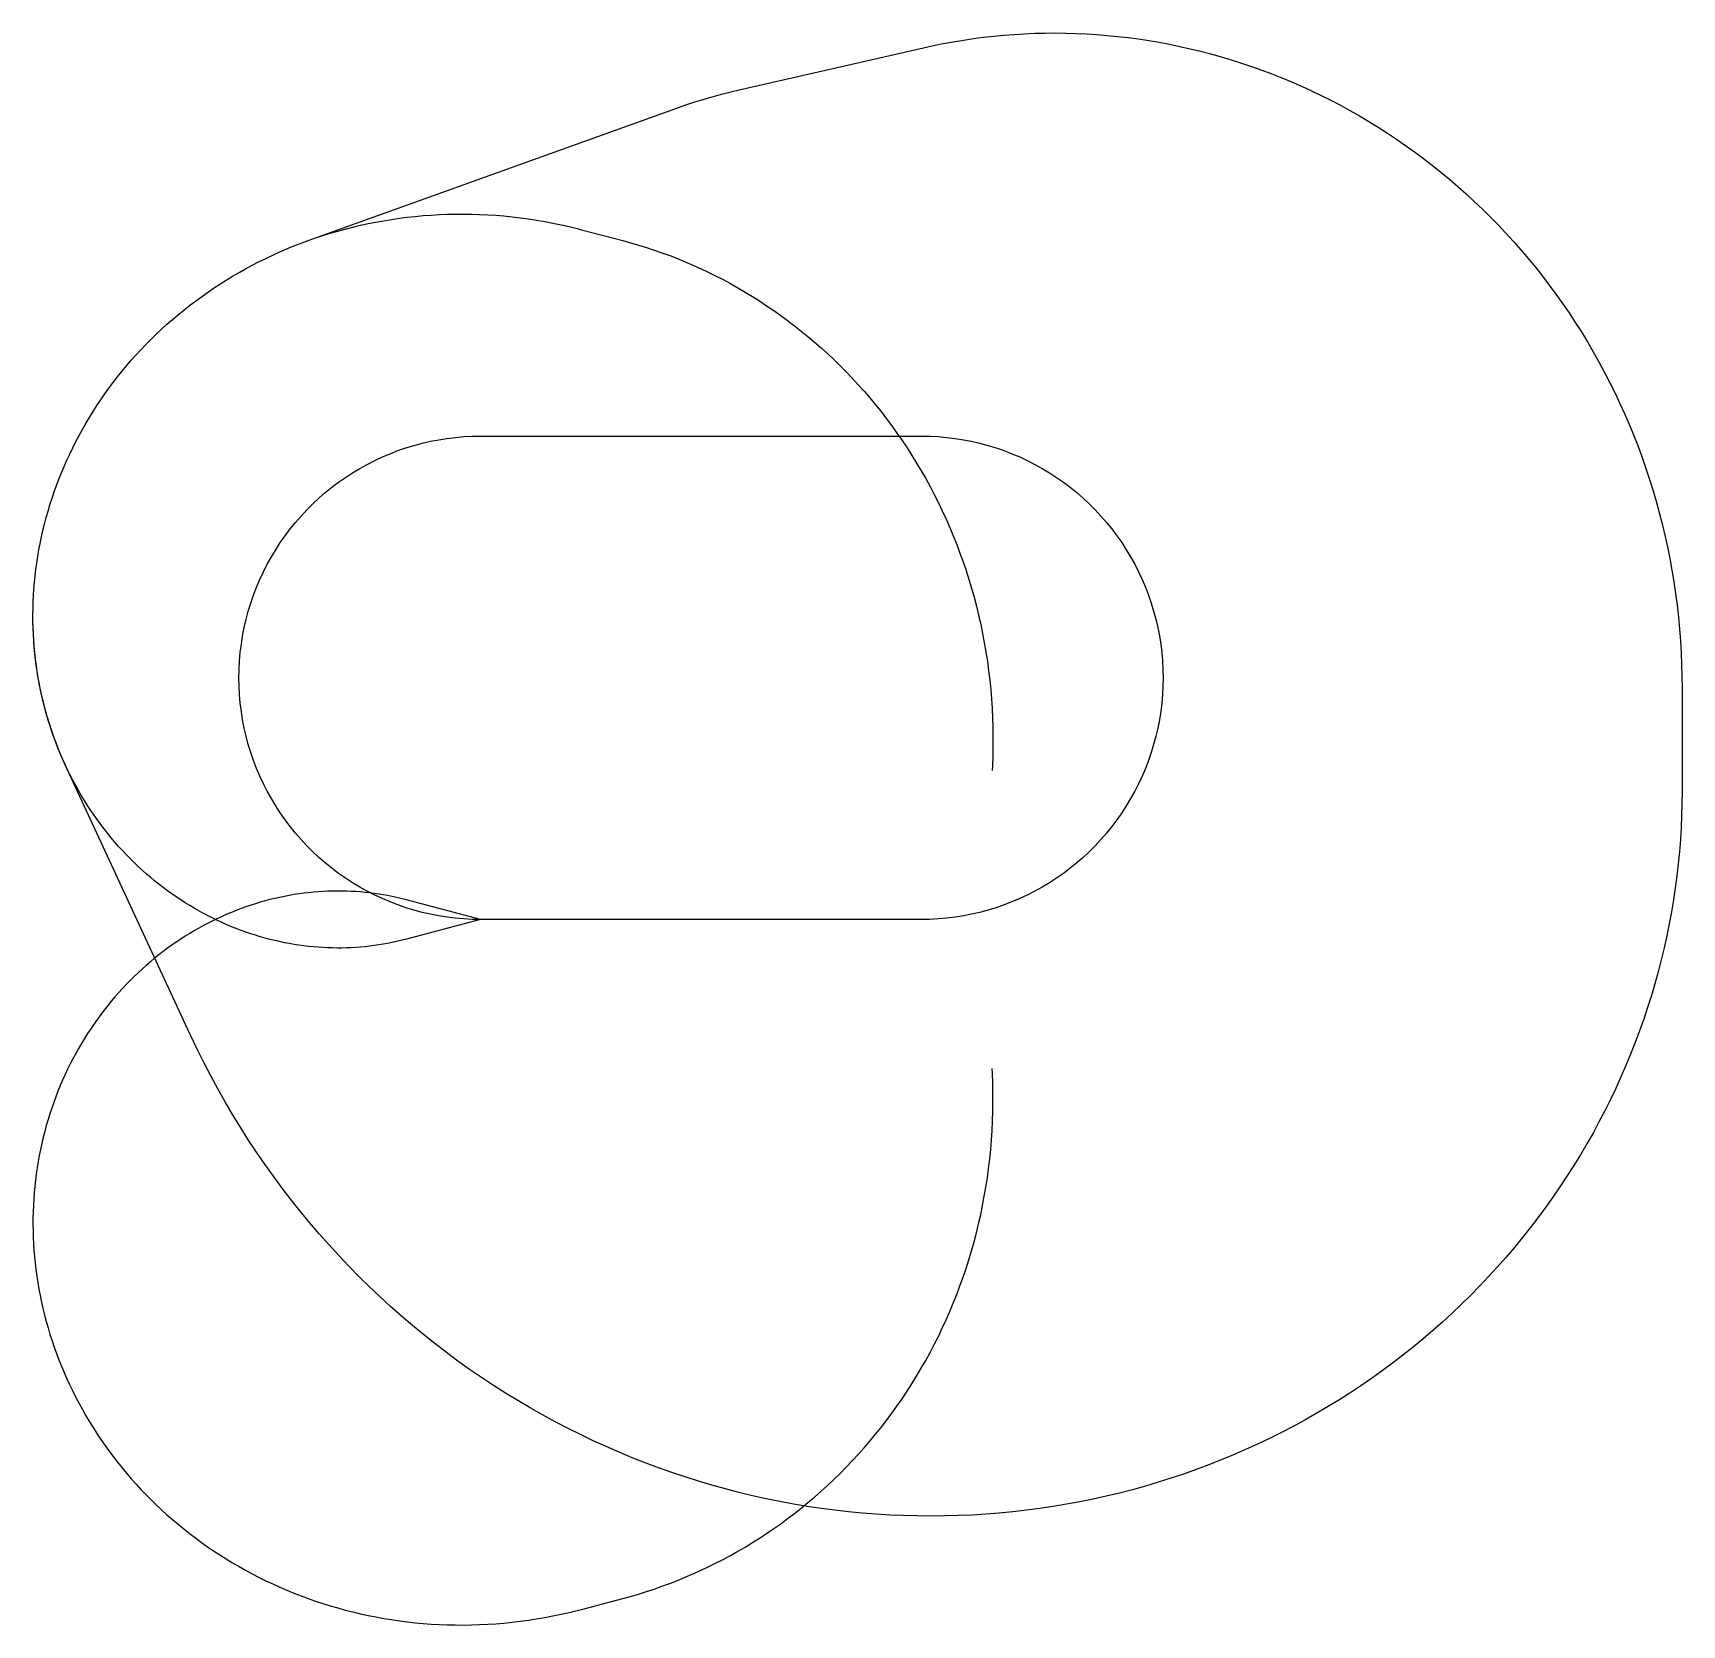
# Model space of a CAD drawing. Header units: metres. Extents: x -9168 to 24605, y -14444 to 18151.
import ezdxf

# ---------------------------------------------------------------- set-up
doc = ezdxf.new("R2010")
doc.units = ezdxf.units.M

msp = doc.modelspace()

# ---------------------------------------------------------------- linework, layer by layer
at = {"layer": 'NorminalTrack', "color": 1}
msp.add_lwpolyline([(0, 0), (0, 0), (-173, 3), (-345, 12), (-517, 27), (-689, 48), (-859, 75), (-1029, 108), (-1197, 147), (-1364, 192), (-1529, 242), (-1693, 298), (-1854, 360), (-2013, 428), (-2170, 501), (-2324, 579), (-2475, 663), (-2623, 752), (-2768, 846), (-2909, 945), (-3047, 1049), (-3181, 1158), (-3312, 1271), (-3438, 1389), (-3560, 1511), (-3678, 1638), (-3791, 1768), (-3900, 1902), (-4004, 2040), (-4103, 2182), (-4197, 2327), (-4286, 2475), (-4370, 2626), (-4448, 2780), (-4521, 2936), (-4589, 3095), (-4651, 3257), (-4707, 3420), (-4758, 3585), (-4802, 3752), (-4841, 3920), (-4874, 4090), (-4901, 4261), (-4922, 4432), (-4937, 4604), (-4946, 4777), (-4949, 4949), (-4946, 5122), (-4937, 5295), (-4922, 5467), (-4901, 5638), (-4874, 5809), (-4841, 5978), (-4802, 6147), (-4758, 6314), (-4707, 6479), (-4651, 6642), (-4589, 6803), (-4521, 6962), (-4448, 7119), (-4370, 7273), (-4286, 7424), (-4197, 7572), (-4103, 7717), (-4004, 7858), (-3900, 7996), (-3791, 8131), (-3678, 8261), (-3560, 8387), (-3438, 8510), (-3312, 8627), (-3181, 8741), (-3047, 8849), (-2909, 8953), (-2768, 9053), (-2623, 9147), (-2475, 9236), (-2324, 9319), (-2170, 9398), (-2013, 9471), (-1854, 9538), (-1693, 9600), (-1529, 9656), (-1364, 9707), (-1197, 9752), (-1029, 9791), (-859, 9823), (-689, 9851), (-517, 9872), (-345, 9887), (-173, 9896), (0, 9899), (0, 9899), (9027, 9899), (9027, 9899), (9199, 9896), (9372, 9887), (9544, 9872), (9716, 9851), (9886, 9823), (10056, 9791), (10224, 9752), (10391, 9707), (10556, 9656), (10720, 9600), (10881, 9538), (11040, 9471), (11196, 9398), (11350, 9319), (11501, 9236), (11649, 9147), (11794, 9053), (11936, 8953), (12074, 8849), (12208, 8741), (12339, 8627), (12465, 8510), (12587, 8387), (12705, 8261), (12818, 8131), (12927, 7996), (13031, 7858), (13130, 7717), (13224, 7572), (13313, 7424), (13397, 7273), (13475, 7119), (13548, 6962), (13616, 6803), (13678, 6642), (13734, 6479), (13784, 6314), (13829, 6147), (13868, 5978), (13901, 5809), (13928, 5638), (13949, 5467), (13964, 5295), (13973, 5122), (13976, 4949), (13973, 4777), (13964, 4604), (13949, 4432), (13928, 4261), (13901, 4090), (13868, 3920), (13829, 3752), (13784, 3585), (13734, 3420), (13678, 3257), (13616, 3095), (13548, 2936), (13475, 2780), (13397, 2626), (13313, 2475), (13224, 2327), (13130, 2182), (13031, 2040), (12927, 1902), (12818, 1768), (12705, 1638), (12587, 1511), (12465, 1389), (12339, 1271), (12208, 1158), (12074, 1049), (11936, 945), (11794, 846), (11649, 752), (11501, 663), (11350, 579), (11196, 501), (11040, 428), (10881, 360), (10720, 298), (10556, 242), (10391, 192), (10224, 147), (10056, 108), (9886, 75), (9716, 48), (9544, 27), (9372, 12), (9199, 3), (9027, 0), (0, 0)], dxfattribs=at)
at = {"layer": 'WindSpiral', "color": 5}
for points in [[(0, 0), (-1547, -408), (-1636, -430), (-1725, -451), (-1815, -471), (-1905, -489), (-1996, -505), (-2088, -520), (-2180, -534), (-2273, -545), (-2367, -556), (-2461, -564), (-2556, -571), (-2651, -577), (-2747, -581), (-2843, -583), (-2939, -583), (-3036, -582), (-3133, -579), (-3231, -574), (-3328, -568), (-3426, -560), (-3525, -550), (-3623, -538), (-3722, -525), (-3820, -510), (-3919, -493), (-4018, -474), (-4117, -453), (-4216, -431), (-4315, -407), (-4414, -381), (-4513, -353), (-4611, -323), (-4710, -292), (-4808, -259), (-4906, -223), (-5004, -186), (-5101, -147), (-5198, -107), (-5295, -64), (-5391, -20), (-5487, 26), (-5583, 74), (-5678, 124), (-5772, 176), (-5866, 230), (-5959, 285), (-6051, 342), (-6143, 401), (-6234, 462), (-6325, 525), (-6414, 589), (-6503, 655), (-6591, 723), (-6678, 793), (-6764, 865), (-6849, 938), (-6933, 1013), (-7016, 1089), (-7097, 1168), (-7178, 1248), (-7258, 1330), (-7336, 1413), (-7414, 1498), (-7490, 1585), (-7564, 1673), (-7638, 1763), (-7710, 1854), (-7781, 1947), (-7850, 2042), (-7918, 2138), (-7984, 2235), (-8049, 2334), (-8113, 2435), (-8174, 2536), (-8235, 2640), (-8293, 2744), (-8350, 2850), (-8405, 2957), (-8459, 3066), (-8511, 3176), (-8561, 3287), (-8609, 3399), (-8656, 3513), (-8700, 3627), (-8743, 3743), (-8784, 3860), (-8823, 3978), (-8860, 4096), (-8895, 4216), (-8928, 4337), (-8958, 4459), (-8987, 4582), (-9014, 4705), (-9039, 4830), (-9062, 4955), (-9082, 5081), (-9101, 5207), (-9117, 5335), (-9131, 5463), (-9143, 5591), (-9152, 5720), (-9160, 5850), (-9165, 5980), (-9168, 6111), (-9168, 6242), (-9167, 6373), (-9163, 6505), (-9156, 6637), (-9148, 6769), (-9137, 6902), (-9123, 7034), (-9108, 7167), (-9090, 7300), (-9069, 7433), (-9046, 7566), (-9021, 7699), (-8994, 7832), (-8964, 7964), (-8931, 8097), (-8896, 8229), (-8859, 8361), (-8820, 8493), (-8777, 8624), (-8733, 8755), (-8686, 8886), (-8637, 9016), (-8585, 9145), (-8531, 9274), (-8475, 9403), (-8416, 9531), (-8355, 9658), (-8291, 9784), (-8225, 9909), (-8157, 10034), (-8086, 10158), (-8013, 10281), (-7938, 10403), (-7860, 10523), (-7780, 10643), (-7697, 10762), (-7613, 10880), (-7526, 10996), (-7437, 11111), (-7345, 11225), (-7252, 11338), (-7156, 11449), (-7058, 11559), (-6958, 11667), (-6856, 11774), (-6751, 11879), (-6645, 11983), (-6536, 12085), (-6426, 12186), (-6313, 12285), (-6198, 12382), (-6082, 12477), (-5963, 12570), (-5843, 12662), (-5720, 12752), (-5596, 12840), (-5470, 12926), (-5342, 13009), (-5212, 13091), (-5081, 13171), (-4948, 13249), (-4813, 13324), (-4677, 13398), (-4539, 13469), (-4399, 13537), (-4258, 13604), (-4116, 13668), (-3972, 13730), (-3826, 13790), (-3679, 13847), (-3531, 13902), (-3531, 13902), (3999, 16607), (4183, 16671), (4369, 16733), (4556, 16791), (4744, 16846), (4934, 16897), (5125, 16946), (5293, 16986), (9070, 17850), (9273, 17894), (9476, 17935), (9680, 17973), (9886, 18007), (10092, 18037), (10300, 18064), (10508, 18087), (10717, 18107), (10926, 18123), (11136, 18135), (11347, 18144), (11558, 18149), (11770, 18151), (11982, 18148), (12195, 18143), (12407, 18133), (12620, 18119), (12833, 18102), (13046, 18081), (13259, 18057), (13472, 18028), (13685, 17996), (13897, 17960), (14109, 17920), (14321, 17877), (14533, 17829), (14744, 17778), (14954, 17723), (15164, 17665), (15373, 17602), (15582, 17536), (15789, 17466), (15996, 17392), (16202, 17315), (16406, 17234), (16610, 17149), (16812, 17061), (17014, 16968), (17213, 16873), (17412, 16773), (17609, 16670), (17805, 16563), (17999, 16453), (18191, 16339), (18382, 16222), (18571, 16101), (18758, 15976), (18944, 15848), (19127, 15717), (19308, 15582), (19488, 15444), (19665, 15303), (19840, 15158), (20012, 15010), (20183, 14858), (20351, 14704), (20516, 14546), (20679, 14385), (20840, 14221), (20998, 14054), (21153, 13884), (21305, 13711), (21455, 13536), (21601, 13357), (21745, 13175), (21886, 12991), (22024, 12804), (22159, 12614), (22291, 12421), (22419, 12226), (22545, 12029), (22667, 11829), (22785, 11626), (22901, 11421), (23013, 11214), (23121, 11004), (23226, 10793), (23328, 10579), (23426, 10363), (23520, 10145), (23611, 9925), (23697, 9703), (23781, 9480), (23860, 9254), (23935, 9027), (24007, 8798), (24075, 8568), (24139, 8336), (24198, 8103), (24254, 7868), (24306, 7632), (24354, 7394), (24398, 7156), (24437, 6916), (24473, 6676), (24504, 6434), (24531, 6192), (24554, 5948), (24573, 5704), (24587, 5460), (24597, 5214), (24603, 4968), (24605, 4750), (24605, 2626), (24603, 2380), (24596, 2133), (24586, 1885), (24571, 1638), (24551, 1391), (24527, 1143), (24499, 896), (24467, 649), (24430, 402), (24388, 155), (24343, -91), (24293, -337), (24238, -582), (24180, -827), (24116, -1071), (24049, -1314), (23977, -1556), (23901, -1798), (23821, -2038), (23736, -2278), (23647, -2516), (23553, -2753), (23456, -2989), (23354, -3223), (23248, -3456), (23138, -3687), (23023, -3917), (22904, -4145), (22782, -4371), (22655, -4595), (22524, -4818), (22389, -5038), (22249, -5256), (22106, -5473), (21959, -5687), (21808, -5898), (21653, -6108), (21494, -6315), (21332, -6519), (21165, -6721), (20995, -6920), (20821, -7117), (20644, -7311), (20463, -7501), (20278, -7689), (20090, -7874), (19898, -8056), (19703, -8235), (19504, -8411), (19303, -8583), (19097, -8752), (18889, -8918), (18678, -9080), (18463, -9239), (18245, -9394), (18025, -9546), (17801, -9694), (17574, -9838), (17345, -9979), (17113, -10115), (16878, -10248), (16641, -10377), (16401, -10502), (16159, -10623), (15914, -10740), (15667, -10852), (15417, -10961), (15166, -11065), (14912, -11165), (14656, -11261), (14398, -11352), (14139, -11439), (13877, -11521), (13614, -11599), (13349, -11673), (13082, -11742), (12814, -11806), (12544, -11866), (12273, -11921), (12001, -11972), (11727, -12017), (11452, -12058), (11177, -12095), (10900, -12126), (10622, -12153), (10344, -12175), (10065, -12192), (9785, -12204), (9505, -12211), (9224, -12214), (8943, -12211), (8661, -12204), (8379, -12192), (8098, -12175), (7816, -12152), (7534, -12125), (7252, -12093), (6971, -12056), (6690, -12014), (6409, -11967), (6128, -11915), (5849, -11858), (5570, -11796), (5291, -11730), (5014, -11658), (4737, -11581), (4462, -11499), (4188, -11413), (3914, -11322), (3642, -11225), (3372, -11124), (3103, -11018), (2835, -10907), (2569, -10792), (2305, -10671), (2042, -10546), (1782, -10416), (1523, -10281), (1266, -10142), (1012, -9998), (760, -9849), (510, -9696), (262, -9539), (17, -9376), (-225, -9210), (-465, -9039), (-702, -8863), (-937, -8683), (-1168, -8499), (-1397, -8311), (-1622, -8118), (-1845, -7921), (-2064, -7721), (-2280, -7516), (-2492, -7307), (-2702, -7094), (-2907, -6877), (-3110, -6656), (-3308, -6432), (-3503, -6204), (-3694, -5972), (-3881, -5737), (-4065, -5498), (-4244, -5255), (-4419, -5009), (-4591, -4760), (-4758, -4508), (-4921, -4252), (-5079, -3993), (-5233, -3732), (-5383, -3467), (-5529, -3199), (-5669, -2928), (-5806, -2655), (-5937, -2379), (-5956, -2340), (-8506, 3165), (-8556, 3276), (-8605, 3388), (-8651, 3502), (-8696, 3616), (-8739, 3732), (-8780, 3848), (-8819, 3966), (-8856, 4085), (-8891, 4205), (-8924, 4326), (-8956, 4447), (-8985, 4570), (-9012, 4693), (-9037, 4818), (-9060, 4943), (-9080, 5069), (-9099, 5195), (-9115, 5322), (-9130, 5450), (-9142, 5579), (-9151, 5708), (-9159, 5837), (-9164, 5968), (-9168, 6098), (-9168, 6210)], [(0, 0), (-1547, -408), (-1636, -430), (-1725, -451), (-1815, -471), (-1905, -489), (-1996, -505), (-2088, -520), (-2180, -534), (-2273, -545), (-2367, -556), (-2461, -564), (-2556, -571), (-2651, -577), (-2747, -581), (-2843, -583), (-2939, -583), (-3036, -582), (-3133, -579), (-3231, -574), (-3328, -568), (-3426, -560), (-3525, -550), (-3623, -538), (-3722, -525), (-3820, -510), (-3919, -493), (-4018, -474), (-4117, -453), (-4216, -431), (-4315, -407), (-4414, -381), (-4513, -353), (-4611, -323), (-4710, -292), (-4808, -259), (-4906, -223), (-5004, -186), (-5101, -147), (-5198, -107), (-5295, -64), (-5391, -20), (-5487, 26), (-5583, 74), (-5678, 124), (-5772, 176), (-5866, 230), (-5959, 285), (-6051, 342), (-6143, 401), (-6234, 462), (-6325, 525), (-6414, 589), (-6503, 655), (-6591, 723), (-6678, 793), (-6764, 865), (-6849, 938), (-6933, 1013), (-7016, 1089), (-7097, 1168), (-7178, 1248), (-7258, 1330), (-7336, 1413), (-7414, 1498), (-7490, 1585), (-7564, 1673), (-7638, 1763), (-7710, 1854), (-7781, 1947), (-7850, 2042), (-7918, 2138), (-7984, 2235), (-8049, 2334), (-8113, 2435), (-8174, 2536), (-8235, 2640), (-8293, 2744), (-8350, 2850), (-8405, 2957), (-8459, 3066), (-8511, 3176), (-8561, 3287), (-8609, 3399), (-8656, 3513), (-8700, 3627), (-8743, 3743), (-8784, 3860), (-8823, 3978), (-8860, 4096), (-8895, 4216), (-8928, 4337), (-8958, 4459), (-8987, 4582), (-9014, 4705), (-9039, 4830), (-9062, 4955), (-9082, 5081), (-9101, 5207), (-9117, 5335), (-9131, 5463), (-9143, 5591), (-9152, 5720), (-9160, 5850), (-9165, 5980), (-9168, 6111), (-9168, 6242), (-9167, 6373), (-9163, 6505), (-9156, 6637), (-9148, 6769), (-9137, 6902), (-9123, 7034), (-9108, 7167), (-9090, 7300), (-9069, 7433), (-9046, 7566), (-9021, 7699), (-8994, 7832), (-8964, 7964), (-8931, 8097), (-8896, 8229), (-8859, 8361), (-8820, 8493), (-8777, 8624), (-8733, 8755), (-8686, 8886), (-8637, 9016), (-8585, 9145), (-8531, 9274), (-8475, 9403), (-8416, 9531), (-8355, 9658), (-8291, 9784), (-8225, 9909), (-8157, 10034), (-8086, 10158), (-8013, 10281), (-7938, 10403), (-7860, 10523), (-7780, 10643), (-7697, 10762), (-7613, 10880), (-7526, 10996), (-7437, 11111), (-7345, 11225), (-7252, 11338), (-7156, 11449), (-7058, 11559), (-6958, 11667), (-6856, 11774), (-6751, 11879), (-6645, 11983), (-6536, 12085), (-6426, 12186), (-6313, 12285), (-6198, 12382), (-6082, 12477), (-5963, 12570), (-5843, 12662), (-5720, 12752), (-5596, 12840), (-5470, 12926), (-5342, 13009), (-5212, 13091), (-5081, 13171), (-4948, 13249), (-4813, 13324), (-4677, 13398), (-4539, 13469), (-4399, 13537), (-4258, 13604), (-4116, 13668), (-3972, 13730), (-3826, 13790), (-3679, 13847), (-3531, 13902), (-3382, 13954), (-3231, 14004), (-3079, 14051), (-2926, 14095), (-2772, 14137), (-2617, 14177), (-2460, 14214), (-2303, 14248), (-2145, 14279), (-1985, 14308), (-1825, 14334), (-1665, 14358), (-1503, 14378), (-1341, 14396), (-1178, 14411), (-1014, 14423), (-850, 14433), (-685, 14439), (-520, 14443), (-354, 14444), (-188, 14441), (-22, 14436), (145, 14428), (311, 14418), (478, 14404), (645, 14387), (812, 14367), (980, 14344), (1147, 14319), (1314, 14290), (1481, 14258), (1647, 14224), (1814, 14186), (1980, 14146), (2066, 14123), (2911, 13901), (3072, 13857), (3233, 13810), (3394, 13760), (3554, 13707), (3714, 13651), (3873, 13592), (4031, 13531), (4189, 13466), (4346, 13399), (4502, 13329), (4657, 13255), (4811, 13179), (4964, 13101), (5116, 13019), (5266, 12934), (5416, 12847), (5565, 12757), (5712, 12664), (5858, 12568), (6002, 12470), (6145, 12369), (6287, 12265), (6427, 12158), (6565, 12049), (6702, 11937), (6838, 11823), (6971, 11706), (7103, 11586), (7233, 11464), (7361, 11339), (7487, 11212), (7611, 11082), (7733, 10950), (7853, 10816), (7971, 10679), (8086, 10539), (8200, 10398), (8311, 10254), (8420, 10108), (8527, 9960), (8631, 9810), (8733, 9657), (8832, 9503), (8929, 9346), (9023, 9188), (9115, 9027), (9204, 8865), (9290, 8701), (9374, 8534), (9455, 8367), (9533, 8197), (9608, 8026), (9681, 7853), (9750, 7678), (9817, 7502), (9881, 7324), (9942, 7145), (9999, 6965), (10054, 6783), (10106, 6600), (10154, 6416), (10199, 6230), (10242, 6044), (10281, 5856), (10316, 5667), (10349, 5477), (10378, 5287), (10404, 5095), (10427, 4903), (10446, 4710), (10462, 4516), (10475, 4321), (10484, 4126), (10490, 3931), (10493, 3735), (10492, 3539), (10488, 3342), (10480, 3145), (10475, 3051)], [(0, 0), (-1547, 408), (-1636, 430), (-1725, 451), (-1815, 471), (-1905, 489), (-1996, 505), (-2088, 520), (-2180, 534), (-2273, 545), (-2367, 556), (-2461, 564), (-2556, 571), (-2651, 577), (-2747, 581), (-2843, 583), (-2939, 583), (-3036, 582), (-3133, 579), (-3231, 574), (-3328, 568), (-3426, 560), (-3525, 550), (-3623, 538), (-3722, 525), (-3820, 510), (-3919, 493), (-4018, 474), (-4117, 453), (-4216, 431), (-4315, 407), (-4414, 381), (-4513, 353), (-4611, 323), (-4710, 292), (-4808, 259), (-4906, 223), (-5004, 186), (-5101, 147), (-5198, 107), (-5295, 64), (-5391, 20), (-5487, -26), (-5583, -74), (-5678, -124), (-5772, -176), (-5866, -230), (-5959, -285), (-6051, -342), (-6143, -401), (-6234, -462), (-6325, -525), (-6414, -589), (-6503, -655), (-6591, -723), (-6678, -793), (-6764, -865), (-6849, -938), (-6933, -1013), (-7016, -1089), (-7097, -1168), (-7178, -1248), (-7258, -1330), (-7336, -1413), (-7414, -1498), (-7490, -1585), (-7564, -1673), (-7638, -1763), (-7710, -1854), (-7781, -1947), (-7850, -2042), (-7918, -2138), (-7984, -2235), (-8049, -2334), (-8113, -2435), (-8174, -2536), (-8235, -2640), (-8293, -2744), (-8350, -2850), (-8405, -2957), (-8459, -3066), (-8511, -3176), (-8561, -3287), (-8609, -3399), (-8656, -3513), (-8700, -3627), (-8743, -3743), (-8784, -3860), (-8823, -3978), (-8860, -4096), (-8895, -4216), (-8928, -4337), (-8958, -4459), (-8987, -4582), (-9014, -4705), (-9039, -4830), (-9062, -4955), (-9082, -5081), (-9101, -5207), (-9117, -5335), (-9131, -5463), (-9143, -5591), (-9152, -5720), (-9160, -5850), (-9165, -5980), (-9168, -6111), (-9168, -6242), (-9167, -6373), (-9163, -6505), (-9156, -6637), (-9148, -6769), (-9137, -6902), (-9123, -7034), (-9108, -7167), (-9090, -7300), (-9069, -7433), (-9046, -7566), (-9021, -7699), (-8994, -7832), (-8964, -7964), (-8931, -8097), (-8896, -8229), (-8859, -8361), (-8820, -8493), (-8777, -8624), (-8733, -8755), (-8686, -8886), (-8637, -9016), (-8585, -9145), (-8531, -9274), (-8475, -9403), (-8416, -9531), (-8355, -9658), (-8291, -9784), (-8225, -9909), (-8157, -10034), (-8086, -10158), (-8013, -10281), (-7938, -10403), (-7860, -10523), (-7780, -10643), (-7697, -10762), (-7613, -10880), (-7526, -10996), (-7437, -11111), (-7345, -11225), (-7252, -11338), (-7156, -11449), (-7058, -11559), (-6958, -11667), (-6856, -11774), (-6751, -11879), (-6645, -11983), (-6536, -12085), (-6426, -12186), (-6313, -12285), (-6198, -12382), (-6082, -12477), (-5963, -12570), (-5843, -12662), (-5720, -12752), (-5596, -12840), (-5470, -12926), (-5342, -13009), (-5212, -13091), (-5081, -13171), (-4948, -13249), (-4813, -13324), (-4677, -13398), (-4539, -13469), (-4399, -13537), (-4258, -13604), (-4116, -13668), (-3972, -13730), (-3826, -13790), (-3679, -13847), (-3531, -13902), (-3382, -13954), (-3231, -14004), (-3079, -14051), (-2926, -14095), (-2772, -14137), (-2617, -14177), (-2460, -14214), (-2303, -14248), (-2145, -14279), (-1985, -14308), (-1825, -14334), (-1665, -14358), (-1503, -14378), (-1341, -14396), (-1178, -14411), (-1014, -14423), (-850, -14433), (-685, -14439), (-520, -14443), (-354, -14444), (-188, -14441), (-22, -14436), (145, -14428), (311, -14418), (478, -14404), (645, -14387), (812, -14367), (980, -14344), (1147, -14319), (1314, -14290), (1481, -14258), (1647, -14224), (1814, -14186), (1980, -14146), (2066, -14123), (2911, -13901), (3072, -13857), (3233, -13810), (3394, -13760), (3554, -13707), (3714, -13651), (3873, -13592), (4031, -13531), (4189, -13466), (4346, -13399), (4502, -13329), (4657, -13255), (4811, -13179), (4964, -13101), (5116, -13019), (5266, -12934), (5416, -12847), (5565, -12757), (5712, -12664), (5858, -12568), (6002, -12470), (6145, -12369), (6287, -12265), (6427, -12158), (6565, -12049), (6702, -11937), (6838, -11823), (6971, -11706), (7103, -11586), (7233, -11464), (7361, -11339), (7487, -11212), (7611, -11082), (7733, -10950), (7853, -10816), (7971, -10679), (8086, -10539), (8200, -10398), (8311, -10254), (8420, -10108), (8527, -9960), (8631, -9810), (8733, -9657), (8832, -9503), (8929, -9346), (9023, -9188), (9115, -9027), (9204, -8865), (9290, -8701), (9374, -8534), (9455, -8367), (9533, -8197), (9608, -8026), (9681, -7853), (9750, -7678), (9817, -7502), (9881, -7324), (9942, -7145), (9999, -6965), (10054, -6783), (10106, -6600), (10154, -6416), (10199, -6230), (10242, -6044), (10281, -5856), (10316, -5667), (10349, -5477), (10378, -5287), (10404, -5095), (10427, -4903), (10446, -4710), (10462, -4516), (10475, -4321), (10484, -4126), (10490, -3931), (10493, -3735), (10492, -3539), (10488, -3342), (10480, -3145), (10475, -3051)]]:
    msp.add_lwpolyline(points, dxfattribs=at)

doc.saveas('drawing.dxf')
